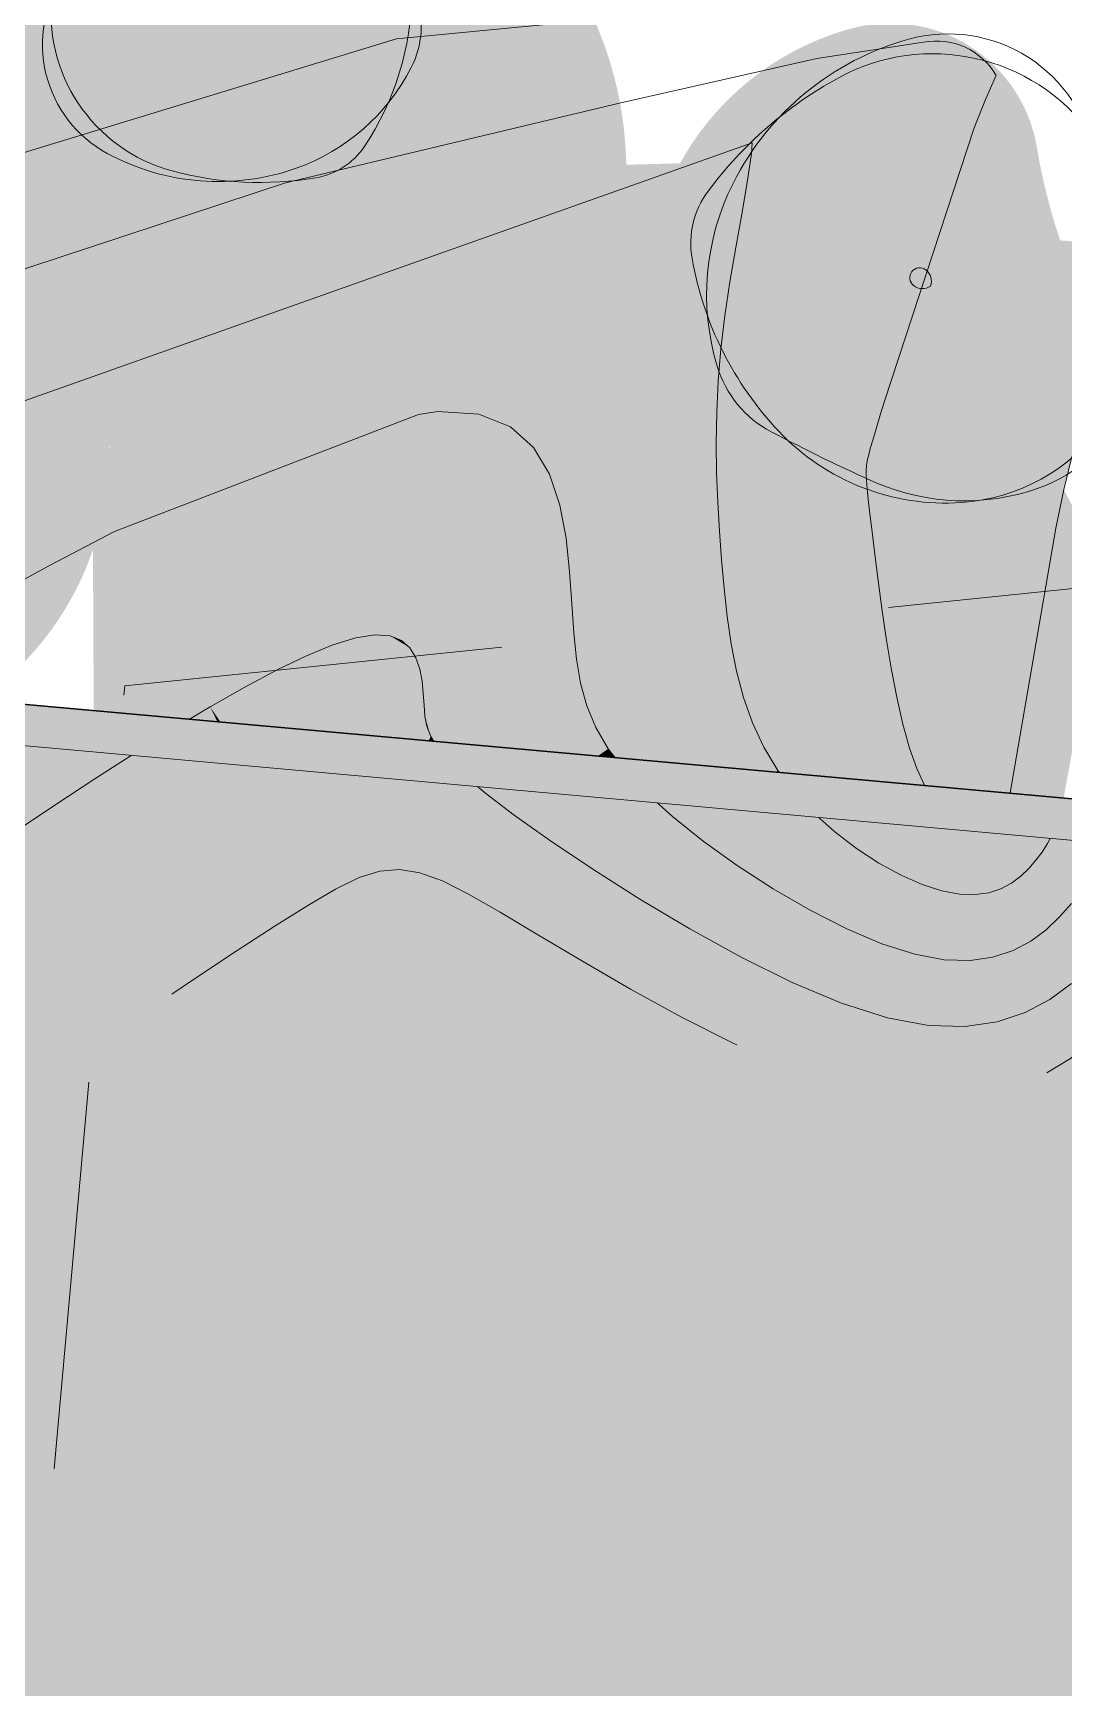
# Model space of a CAD drawing. Header units: centimetres. Extents: x -4381 to 5639, y -3920 to 4826.
# Drawn here: x 285.56 to 293.05, y 84.07 to 96.09 of the extents above; entities that cross this region are included whole.
import ezdxf
from ezdxf.xclip import XClip

# ---------------------------------------------------------------- set-up
doc = ezdxf.new("R2010")
doc.units = ezdxf.units.CM
doc.header["$MEASUREMENT"] = 0
doc.header["$XCLIPFRAME"] = 0
doc.set_wipeout_variables(frame=1)
doc.linetypes.add('Dashed', pattern=[0.564444, 0.282222, -0.282222])
doc.linetypes.add('Wipeout_Contour', pattern=[100, 0, -100])
for name, color, linetype, lineweight in [('0- COURBES DE NIVEAU_Pen_No__2', 8, 'Continuous', 5), ('0- SITE_Pen_No__101', 252, 'Continuous', 5), ('00-TREES_Pen_No__7', 7, 'Continuous', 5), ('Dalle Console ha', 84, 'Continuous', 30), ('Dalles_Pen_No__1', 7, 'Continuous', 5), ('Structural - Bearing_Pen_No__1', 7, 'Continuous', 5)]:
    doc.layers.add(name, color=color, linetype=linetype, lineweight=lineweight)
for name, color, linetype, lineweight, true_color in [('00-TREES_Pen_No__183', 7, 'Continuous', 5, 0xcaedab), ('00-TREES_Pen_No__185', 7, 'Continuous', 5, 0xbce39b), ('00-TREES_Pen_No__44', 7, 'Continuous', 5, 0x029e21), ('RECULS_Pen_No__58', 7, 'Continuous', 5, 0xdf0000)]:
    doc.layers.add(name, color=color, linetype=linetype, lineweight=lineweight, true_color=true_color)
for name, color, linetype in [('Dalles', 7, 'Continuous'), ('Drawing & Figure', 7, 'Continuous'), ('Structural - Bearing', 7, 'Continuous')]:
    doc.layers.add(name, color=color, linetype=linetype)

# ---------------------------------------------------------------- blocks, each defined once
blk = doc.blocks.new('Drawing_13_13', base_point=(-54.8524, -87.0921))
at = {"layer": '0- SITE_Pen_No__101', "linetype": 'Continuous', "lineweight": 0, "ltscale": 5, "true_color": 0x262626}
for points in [[(174.127, 73.3638), (174.0717, 73.3085), (174.8424, 73.3061), (175.8929, 74.2041), (175.7783, 74.2093), (174.5661, 73.7794), (174.5681, 73.344)], [(174.5078, 74.0325), (174.5661, 73.7794), (175.7783, 74.2093), (174.8505, 74.1848), (174.6421, 74.1668)], [(175.8929, 74.2041), (174.8424, 73.3061), (174.9922, 73.2961), (175.9047, 74.2031)], [(175.9047, 74.2031), (174.9922, 73.2961), (175.1063, 73.2503), (175.916, 74.2019)], [(175.916, 74.2019), (175.1063, 73.2503), (175.9035, 73.7778), (175.9699, 74.192)], [(175.9703, 74.1919), (175.9035, 73.7778), (175.9251, 73.9021)], [(175.9713, 74.1919), (175.9251, 73.9021), (175.9469, 74.0235)], [(175.9731, 74.1917), (175.9713, 74.1919), (175.9469, 74.0235), (175.9665, 74.1385)], [(175.9731, 74.1917), (175.9665, 74.1385), (175.9739, 74.1916)], [(176.0685, 74.1631), (175.9739, 74.1916), (175.9665, 74.1385)], [(174.6528, 74.1776), (174.6421, 74.1668), (174.8505, 74.1848)], [(175.9665, 74.1385), (175.9469, 74.0235), (176.208, 74.1204), (176.0685, 74.1631)], [(176.208, 74.1204), (175.9469, 74.0235), (176.4655, 73.3476), (176.6691, 73.9672)], [(175.9469, 74.0235), (175.9251, 73.9021), (176.4655, 73.3476)], [(176.4655, 73.3476), (177.2906, 73.5656), (177.0526, 73.9326), (176.6691, 73.9672)], [(175.9251, 73.9021), (175.9035, 73.7778), (176.4655, 73.3476)], [(177.1503, 73.9238), (177.0526, 73.9326), (177.2906, 73.5656), (177.3485, 73.6963)], [(175.1063, 73.2503), (175.8846, 73.6541), (175.9035, 73.7778)], [(175.9035, 73.7778), (175.8846, 73.6541), (176.4655, 73.3476)], [(175.8846, 73.6541), (175.1063, 73.2503), (175.8704, 73.5336)], [(175.8846, 73.6541), (175.8704, 73.5336), (176.4655, 73.3476)], [(175.1063, 73.2503), (175.1898, 73.1754), (175.8704, 73.5336)], [(175.8704, 73.5336), (175.1898, 73.1754), (175.8609, 73.4167)], [(175.8609, 73.4167), (176.4655, 73.3476), (175.8704, 73.5336)], [(177.2906, 73.5656), (176.4655, 73.3476), (177.2384, 73.4327)], [(175.8609, 73.4167), (175.1898, 73.1754), (175.8556, 73.303)], [(175.8609, 73.4167), (175.8556, 73.303), (176.434, 73.2437)], [(176.4655, 73.3476), (175.8609, 73.4167), (176.4504, 73.2981)], [(175.8609, 73.4167), (176.434, 73.2437), (176.4504, 73.2981)], [(177.2384, 73.4327), (176.4655, 73.3476), (177.1918, 73.2976)], [(176.4504, 73.2981), (177.1511, 73.1606), (176.4655, 73.3476)], [(177.1918, 73.2976), (176.4655, 73.3476), (177.1511, 73.1606)], [(173.5908, 72.9517), (173.6689, 72.8705), (174.7726, 73.2948), (174.0655, 73.3024), (174.0345, 73.2714), (173.7588, 73.2836), (173.591, 73.1157)], [(173.6689, 72.8705), (174.4616, 72.458), (174.7726, 73.2948)], [(174.0717, 73.3085), (174.0655, 73.3024), (174.7726, 73.2948), (174.8424, 73.3061)], [(174.4616, 72.458), (174.5448, 72.4839), (174.7726, 73.2948)], [(174.5448, 72.4839), (174.6142, 72.4953), (174.7726, 73.2948)], [(174.6142, 72.4953), (174.6691, 72.4916), (174.7726, 73.2948)], [(174.6691, 72.4916), (174.711, 72.4748), (174.7726, 73.2948)], [(174.711, 72.4748), (175.2859, 72.9661), (174.7726, 73.2948)], [(175.2859, 72.9661), (174.8424, 73.3061), (174.7726, 73.2948)], [(175.248, 73.0784), (174.9922, 73.2961), (174.8424, 73.3061)], [(174.8424, 73.3061), (175.2859, 72.9661), (175.248, 73.0784)], [(174.9922, 73.2961), (175.1898, 73.1754), (175.1063, 73.2503)], [(174.9922, 73.2961), (175.248, 73.0784), (175.1898, 73.1754)], [(175.1898, 73.1754), (175.248, 73.0784), (175.8556, 73.303)], [(175.248, 73.0784), (175.8539, 73.192), (175.8556, 73.303)], [(175.8539, 73.192), (176.4132, 73.1716), (175.8556, 73.303)], [(176.434, 73.2437), (175.8556, 73.303), (176.4219, 73.2023)], [(176.4219, 73.2023), (175.8556, 73.303), (176.4132, 73.1716)], [(176.434, 73.2437), (177.1163, 73.022), (176.4504, 73.2981)], [(177.1511, 73.1606), (176.4504, 73.2981), (177.1163, 73.022)], [(176.4219, 73.2023), (177.1163, 73.022), (176.434, 73.2437)], [(175.8539, 73.192), (175.248, 73.0784), (175.8553, 73.0834)], [(175.8553, 73.0834), (176.3993, 73.1074), (175.8539, 73.192)], [(176.4132, 73.1716), (175.8539, 73.192), (176.4074, 73.1491)], [(176.4074, 73.1491), (175.8539, 73.192), (176.4035, 73.1325)], [(176.4035, 73.1325), (175.8539, 73.192), (176.401, 73.1194)], [(176.401, 73.1194), (175.8539, 73.192), (176.3993, 73.1074)], [(176.3995, 73.0558), (177.1163, 73.022), (176.4132, 73.1716)], [(176.4074, 73.1491), (176.3995, 73.0558), (176.4132, 73.1716)], [(176.4132, 73.1716), (177.1163, 73.022), (176.4219, 73.2023)], [(176.3993, 73.1074), (175.8553, 73.0834), (176.3983, 73.0942)], [(176.3995, 73.0558), (176.4035, 73.1325), (176.3983, 73.0777)], [(176.401, 73.1194), (176.3983, 73.0777), (176.4035, 73.1325)], [(176.3983, 73.0942), (176.401, 73.1194), (176.3993, 73.1074)], [(176.3983, 73.0777), (176.401, 73.1194), (176.3983, 73.0942)], [(176.4035, 73.1325), (176.3995, 73.0558), (176.4074, 73.1491)], [(175.248, 73.0784), (175.2859, 72.9661), (175.8553, 73.0834)], [(175.8553, 73.0834), (175.2859, 72.9661), (175.8594, 72.9767)], [(176.3983, 73.0942), (175.8553, 73.0834), (176.3983, 73.0777)], [(175.8594, 72.9767), (176.3995, 73.0558), (175.8553, 73.0834)], [(176.3983, 73.0777), (175.8553, 73.0834), (176.3995, 73.0558)], [(176.3995, 73.0558), (175.8594, 72.9767), (176.402, 73.026)], [(177.1163, 73.022), (176.3995, 73.0558), (176.402, 73.026)], [(176.402, 73.026), (175.8594, 72.9767), (176.4061, 72.9864)], [(175.8655, 72.8714), (176.4061, 72.9864), (175.8594, 72.9767)], [(176.4061, 72.9864), (175.8655, 72.8714), (176.4119, 72.9346)], [(176.4061, 72.9864), (177.1163, 73.022), (176.402, 73.026)], [(177.1163, 73.022), (176.4061, 72.9864), (177.0875, 72.8821)], [(176.4119, 72.9346), (177.0875, 72.8821), (176.4061, 72.9864)], [(177.0875, 72.8821), (177.267, 72.734), (177.1163, 73.022)], [(173.6689, 72.8705), (173.5908, 72.9517), (173.5897, 72.8292)], [(175.2859, 72.9661), (174.711, 72.4748), (175.3086, 72.8456)], [(175.2859, 72.9661), (175.3086, 72.8456), (175.8594, 72.9767)], [(175.8594, 72.9767), (175.3086, 72.8456), (175.8655, 72.8714)], [(176.4119, 72.9346), (175.8655, 72.8714), (176.4196, 72.8685)], [(176.4196, 72.8685), (177.0875, 72.8821), (176.4119, 72.9346)], [(173.592, 72.5388), (173.8493, 72.1964), (173.8697, 72.1945), (173.6689, 72.8705), (173.5897, 72.8292)], [(174.0158, 72.2331), (173.6689, 72.8705), (173.8697, 72.1945), (173.941, 72.1881)], [(174.1418, 72.3051), (173.6689, 72.8705), (174.0158, 72.2331)], [(174.2589, 72.3674), (173.6689, 72.8705), (174.1418, 72.3051)], [(174.3659, 72.4187), (173.6689, 72.8705), (174.2589, 72.3674)], [(174.4616, 72.458), (173.6689, 72.8705), (174.3659, 72.4187)], [(175.3212, 72.7237), (175.8655, 72.8714), (175.3086, 72.8456)], [(175.8655, 72.8714), (175.3212, 72.7237), (175.8731, 72.7673)], [(175.8731, 72.7673), (176.4196, 72.8685), (175.8655, 72.8714)], [(176.4196, 72.8685), (175.8731, 72.7673), (176.4294, 72.787)], [(176.4294, 72.787), (177.0875, 72.8821), (176.4196, 72.8685)], [(176.4413, 72.6928), (177.0875, 72.8821), (176.4294, 72.787)], [(176.4553, 72.5899), (177.0875, 72.8821), (176.4413, 72.6928)], [(176.4714, 72.4822), (177.0875, 72.8821), (176.4553, 72.5899)], [(176.4895, 72.3737), (177.0875, 72.8821), (176.4714, 72.4822)], [(176.4895, 72.3737), (176.9149, 71.9198), (176.9215, 71.9192), (177.0875, 72.8821)], [(176.9215, 71.9192), (176.9228, 71.9191), (177.267, 72.734), (177.0875, 72.8821)], [(175.3086, 72.8456), (174.711, 72.4748), (175.3212, 72.7237)], [(175.8731, 72.7673), (175.3212, 72.7237), (175.8821, 72.664)], [(175.8821, 72.664), (176.4294, 72.787), (175.8731, 72.7673)], [(176.4294, 72.787), (175.8821, 72.664), (176.4413, 72.6928)], [(174.711, 72.4748), (174.7417, 72.4473), (175.3212, 72.7237)], [(175.3212, 72.7237), (174.7417, 72.4473), (175.3289, 72.6073)], [(175.3212, 72.7237), (175.3289, 72.6073), (175.8821, 72.664)], [(175.8934, 72.5619), (176.4413, 72.6928), (175.8821, 72.664)], [(176.4413, 72.6928), (175.8934, 72.5619), (176.4553, 72.5899)], [(176.9228, 71.9191), (176.9638, 71.9154), (177.1189, 71.9212), (177.267, 72.734)], [(175.3289, 72.6073), (175.8934, 72.5619), (175.8821, 72.664)], [(174.7417, 72.4473), (174.7631, 72.4117), (175.3289, 72.6073)], [(175.3289, 72.6073), (174.7631, 72.4117), (175.3363, 72.5017)], [(175.3363, 72.5017), (175.8934, 72.5619), (175.3289, 72.6073)], [(175.9081, 72.4615), (176.4553, 72.5899), (175.8934, 72.5619)], [(176.4553, 72.5899), (175.9081, 72.4615), (176.4714, 72.4822)], [(173.5923, 72.3976), (173.6758, 72.212), (173.8493, 72.1964), (173.592, 72.5388)], [(175.3363, 72.5017), (175.3463, 72.4063), (175.8934, 72.5619)], [(175.8934, 72.5619), (175.3463, 72.4063), (175.9081, 72.4615)], [(174.7959, 72.1997), (174.4616, 72.458), (174.3659, 72.4187)], [(174.7899, 72.2815), (174.5448, 72.4839), (174.4616, 72.458)], [(174.4616, 72.458), (174.7928, 72.2388), (174.7899, 72.2815)], [(174.4616, 72.458), (174.7959, 72.1997), (174.7928, 72.2388)], [(174.777, 72.3705), (174.6142, 72.4953), (174.5448, 72.4839)], [(174.5448, 72.4839), (174.7853, 72.3263), (174.777, 72.3705)], [(174.5448, 72.4839), (174.7899, 72.2815), (174.7853, 72.3263)], [(174.7631, 72.4117), (174.6691, 72.4916), (174.6142, 72.4953)], [(174.6142, 72.4953), (174.777, 72.3705), (174.7631, 72.4117)], [(174.6691, 72.4916), (174.7417, 72.4473), (174.711, 72.4748)], [(174.6691, 72.4916), (174.7631, 72.4117), (174.7417, 72.4473)], [(174.7631, 72.4117), (174.777, 72.3705), (175.3363, 72.5017)], [(175.3363, 72.5017), (174.777, 72.3705), (175.3463, 72.4063)], [(175.9081, 72.4615), (175.3463, 72.4063), (175.3614, 72.3187)], [(175.9081, 72.4615), (175.3614, 72.3187), (175.9276, 72.3632)], [(176.4714, 72.4822), (175.9081, 72.4615), (175.9276, 72.3632)], [(176.4714, 72.4822), (175.9276, 72.3632), (175.953, 72.2676)], [(176.4714, 72.4822), (175.953, 72.2676), (176.4895, 72.3737)], [(173.5933, 72.2195), (173.6758, 72.212), (173.5923, 72.3976)], [(174.8027, 72.1627), (174.3659, 72.4187), (174.2589, 72.3674)], [(174.3659, 72.4187), (174.8027, 72.1627), (174.7959, 72.1997)], [(174.777, 72.3705), (174.7853, 72.3263), (175.3463, 72.4063)], [(174.7853, 72.3263), (174.7899, 72.2815), (175.3463, 72.4063)], [(175.3463, 72.4063), (174.7899, 72.2815), (175.3614, 72.3187)], [(174.1418, 72.3051), (174.2274, 72.1623), (174.344, 72.1517), (174.2589, 72.3674)], [(174.2589, 72.3674), (174.344, 72.1517), (174.809, 72.1098), (174.8168, 72.1251)], [(174.2589, 72.3674), (174.8168, 72.1251), (174.8027, 72.1627)], [(175.3614, 72.3187), (175.3841, 72.2369), (175.9276, 72.3632)], [(175.3841, 72.2369), (175.4167, 72.1584), (175.9276, 72.3632)], [(175.9276, 72.3632), (175.4167, 72.1584), (175.4618, 72.081)], [(175.9276, 72.3632), (175.4618, 72.081), (175.953, 72.2676)], [(176.4895, 72.3737), (175.953, 72.2676), (175.9857, 72.1751)], [(176.4895, 72.3737), (175.9857, 72.1751), (176.5097, 72.2683)], [(176.9149, 71.9198), (176.4895, 72.3737), (176.5097, 72.2683), (176.9134, 71.9199)], [(174.0158, 72.2331), (174.0538, 72.1779), (174.2051, 72.1643), (174.1418, 72.3051)], [(174.2274, 72.1623), (174.1418, 72.3051), (174.2051, 72.1643)], [(174.7899, 72.2815), (174.7928, 72.2388), (175.3614, 72.3187)], [(174.7928, 72.2388), (174.851, 72.106), (174.9775, 72.0946), (175.3614, 72.3187)], [(174.9775, 72.0946), (175.0679, 72.0864), (175.3614, 72.3187)], [(175.0679, 72.0864), (175.1121, 72.0824), (175.3841, 72.2369), (175.3614, 72.3187)], [(175.4618, 72.081), (175.4865, 72.0487), (175.5826, 72.04), (175.953, 72.2676)], [(175.5826, 72.04), (175.6146, 72.0371), (175.9857, 72.1751), (175.953, 72.2676)], [(176.5097, 72.2683), (175.9857, 72.1751), (176.0268, 72.0863)], [(176.5097, 72.2683), (176.0268, 72.0863), (176.0775, 72.0016)], [(176.0775, 72.0016), (176.5318, 72.1699), (176.5097, 72.2683)], [(176.9134, 71.9199), (176.5097, 72.2683), (176.5318, 72.1699), (176.9109, 71.9202)], [(173.941, 72.1881), (174.0424, 72.1789), (174.0158, 72.2331)], [(174.0538, 72.1779), (174.0158, 72.2331), (174.0424, 72.1789)], [(174.851, 72.106), (174.7928, 72.2388), (174.8343, 72.1075)], [(174.7959, 72.1997), (174.8324, 72.1077), (174.8343, 72.1075), (174.7928, 72.2388)], [(175.1121, 72.0824), (175.1971, 72.0748), (175.3841, 72.2369)], [(175.1971, 72.0748), (175.2669, 72.0685), (175.4167, 72.1584), (175.3841, 72.2369)], [(174.8324, 72.1077), (174.7959, 72.1997), (174.8168, 72.1251), (174.8271, 72.1082)], [(174.8168, 72.1251), (174.7959, 72.1997), (174.8027, 72.1627)], [(175.2669, 72.0685), (175.328, 72.063), (175.4167, 72.1584)], [(175.4167, 72.1584), (175.328, 72.063), (175.424, 72.0543), (175.4618, 72.081)], [(175.9857, 72.1751), (175.6146, 72.0371), (175.7564, 72.0243)], [(175.7564, 72.0243), (175.8499, 72.0159), (175.9857, 72.1751)], [(175.8499, 72.0159), (175.9252, 72.0091), (176.0268, 72.0863), (175.9857, 72.1751)], [(176.0775, 72.0016), (176.0827, 71.9949), (176.2331, 71.9813), (176.5318, 72.1699)], [(176.5318, 72.1699), (176.2331, 71.9813), (176.2821, 71.9769), (176.556, 72.0825)], [(176.9109, 71.9202), (176.5318, 72.1699), (176.556, 72.0825), (176.9057, 71.9206)], [(174.8168, 72.1251), (174.809, 72.1098), (174.8109, 72.1096)], [(174.8168, 72.1251), (174.8109, 72.1096), (174.8271, 72.1082)], [(176.0268, 72.0863), (175.9252, 72.0091), (175.9741, 72.0047)], [(175.9741, 72.0047), (176.0715, 71.9959), (176.0775, 72.0016), (176.0268, 72.0863)], [(175.4618, 72.081), (175.424, 72.0543), (175.4438, 72.0525)], [(175.4618, 72.081), (175.4438, 72.0525), (175.4865, 72.0487)], [(176.2821, 71.9769), (176.3861, 71.9675), (176.556, 72.0825)], [(176.3861, 71.9675), (176.4691, 71.96), (176.5821, 72.009), (176.556, 72.0825)], [(176.9057, 71.9206), (176.556, 72.0825), (176.5821, 72.009), (176.8916, 71.9219)], [(176.0715, 71.9959), (176.0827, 71.9949), (176.0775, 72.0016)], [(176.4691, 71.96), (176.5135, 71.956), (176.5821, 72.009)], [(176.5821, 72.009), (176.5135, 71.956), (176.6071, 71.9476), (176.6097, 71.9489)], [(176.8916, 71.9219), (176.5821, 72.009), (176.6097, 71.9489), (176.6787, 71.9411)], [(176.6097, 71.9489), (176.6081, 71.9475), (176.6106, 71.9472)], [(176.6097, 71.9489), (176.6106, 71.9472), (176.6787, 71.9411)], [(176.9638, 71.9154), (177.1081, 71.9024), (177.1164, 71.9019), (177.1189, 71.9212)]]:
    blk.add_hatch(color=250, dxfattribs=at).paths.add_polyline_path(points)
at = {"layer": '00-TREES_Pen_No__183', "linetype": 'Continuous', "ltscale": 5}
blk.add_hatch(color=256, dxfattribs=at).paths.add_polyline_path([(169.6841, 72.2508, 0.127576), (171.2989, 72.1051, 0.168214), (173.1403, 72.2325, 0.262027), (173.6487, 73.1793, 0.279856), (175.1307, 73.2283, 0.401147), (175.1782, 75.0846, 0.158673), (176.6305, 76.6309), (170.018, 75.9523)])
at = {"layer": '00-TREES_Pen_No__185', "linetype": 'Continuous', "lineweight": 0, "ltscale": 5, "true_color": 0xcce9b3}
blk.add_hatch(color=254, dxfattribs=at).paths.add_polyline_path([(174.7468, 75.0016, 0.185878), (174.4079, 75.3499, 0.435859), (173.7726, 75.0883, -0.052301), (173.5891, 74.7476, 0.444186), (173.7461, 74.0994, 0.21255), (174.4324, 74.0455, 0.191615), (174.8502, 74.4113, 0.20069), (174.87, 74.6685, 0.017395)])
at = {"layer": '00-TREES_Pen_No__44', "linetype": 'Continuous', "lineweight": 0, "ltscale": 5, "true_color": 0xbfe6c6}
blk.add_hatch(color=254, dxfattribs=at).paths.add_polyline_path([(176.2269, 73.0849, 0.185878), (176.8097, 73.065, 0.435859), (177.1423, 73.8195, -0.052301), (177.018, 74.2668, 0.444186), (176.3435, 74.6975, 0.21255), (175.7046, 74.1738, 0.191615), (175.6469, 73.51, 0.20069), (175.8435, 73.271, 0.017395)])
at = {"layer": 'Dalles', "linetype": 'Continuous', "lineweight": 5, "ltscale": 5}
h = blk.add_hatch(color=8, dxfattribs=at)
h.paths.add_polyline_path([(172.7691, 72.2938), (171.9155, 62.8323), (177.6422, 62.3156), (177.8893, 65.0545), (177.9926, 66.1998), (179.7107, 66.0448), (179.6073, 64.8995), (186.4047, 64.2862), (187.0112, 71.0089)])
h.paths.add_polyline_path([(172.0783, 62.9682), (172.1996, 64.3127), (177.6276, 63.823), (177.5063, 62.4785)], flags=0)
h.paths.add_polyline_path([(175.2352, 67.0761), (175.3475, 68.3211), (177.0158, 68.1706), (176.9034, 66.9256)], flags=0)
h.paths.add_polyline_path([(183.4303, 64.7052), (183.6595, 67.2449), (186.4979, 66.9888), (186.2688, 64.4491)], flags=0)
at = {"layer": '0- COURBES DE NIVEAU_Pen_No__2', "linetype": 'Continuous', "ltscale": 5, "flags": 128}
for points in [[(176.4655, 73.3476), (176.4504, 73.2981), (176.434, 73.2437), (176.4219, 73.2023), (176.4132, 73.1716), (176.4074, 73.1491), (176.4035, 73.1325), (176.401, 73.1194), (176.3993, 73.1074), (176.3983, 73.0942), (176.3983, 73.0777), (176.3995, 73.0558), (176.402, 73.026), (176.4061, 72.9864), (176.4119, 72.9346), (176.4196, 72.8685), (176.4294, 72.787), (176.4413, 72.6928), (176.4553, 72.5899), (176.4714, 72.4822), (176.4895, 72.3737), (176.5097, 72.2683), (176.5318, 72.1699), (176.556, 72.0825), (176.5821, 72.009), (176.6097, 71.9489), (176.638, 71.901), (176.6666, 71.8638), (176.6949, 71.8359), (176.7223, 71.8161), (176.7482, 71.8028), (176.7721, 71.7948), (176.7934, 71.7909), (176.8123, 71.7903), (176.8289, 71.7927), (176.8435, 71.7975), (176.8563, 71.8043), (176.8675, 71.8126), (176.8773, 71.822), (176.8858, 71.8319), (176.8934, 71.842), (176.8999, 71.8522), (176.9056, 71.8626), (176.9104, 71.8733), (176.9143, 71.8843), (176.9174, 71.8956), (176.9197, 71.9073), (176.9206, 71.9138), (177.0875, 72.8821, -0.085708), (177.4807, 73.9495, -0.097804)], [(172.8933, 73.6773), (174.2897, 74.1365), (175.507, 74.4278), (176.2196, 74.5891), (176.6062, 74.648, -0.315695), (176.8707, 74.5274)], [(177.0539, 70.9032), (177.1402, 70.9554), (177.2374, 71.0324), (177.3241, 71.1174), (177.401, 71.2067), (177.4689, 71.2975), (177.5281, 71.3896), (177.579, 71.4834), (177.6219, 71.5794), (177.6572, 71.6781), (177.6852, 71.78), (177.7062, 71.8855), (177.7138, 71.9436), (177.687, 73.0834, -0.316173), (178.1783, 73.6542), (179.6641, 73.9244)]]:
    blk.add_lwpolyline(points, format="xyb", dxfattribs=at)
for points in [[(172.4126, 73.9633), (174.6923, 74.6595), (177.498, 74.9303)], [(176.8707, 74.5274), (176.8681, 74.522), (176.8314, 74.4394), (176.7905, 74.3367), (176.4655, 73.3476)], [(170.0073, 71.5389), (170.1115, 71.6053), (170.2565, 71.6969), (170.4055, 71.7898), (170.5567, 71.8827), (170.7084, 71.9739), (170.8589, 72.0619), (171.0072, 72.1459), (171.1557, 72.2273), (171.3076, 72.3084), (171.4661, 72.3912), (171.6343, 72.478), (171.8155, 72.5708), (172.0128, 72.6718), (172.2294, 72.7831), (172.467, 72.906), (172.7204, 73.0377), (172.9832, 73.1745), (173.2454, 73.3111), (175.9845, 74.2824)], [(175.9845, 74.2824), (175.9813, 74.2437), (175.9665, 74.1385), (175.9469, 74.0235), (175.9251, 73.9021), (175.9035, 73.7778), (175.8846, 73.6541), (175.8704, 73.5336), (175.8609, 73.4167), (175.8556, 73.303), (175.8539, 73.192), (175.8553, 73.0834), (175.8594, 72.9767), (175.8655, 72.8714), (175.8731, 72.7673), (175.8821, 72.664), (175.8934, 72.5619), (175.9081, 72.4615), (175.9276, 72.3632), (175.953, 72.2676), (175.9857, 72.1751), (176.0268, 72.0863), (176.0775, 72.0016), (176.1386, 71.9216), (176.2082, 71.8471), (176.284, 71.7789), (176.3636, 71.718), (176.4447, 71.6653), (176.5249, 71.6215), (176.6019, 71.5876), (176.6733, 71.5645), (176.7373, 71.5526), (176.7939, 71.5509), (176.8438, 71.558), (176.8877, 71.5724), (176.9261, 71.5929), (176.9596, 71.6178), (176.9889, 71.6458), (177.0146, 71.6756), (177.0372, 71.7058), (177.057, 71.7365), (177.074, 71.7678), (177.0883, 71.7998), (177.1, 71.8327), (177.1093, 71.8667), (177.1164, 71.9019)], [(173.2979, 71.7732), (173.4481, 71.8733), (173.5967, 71.9712), (173.742, 72.0649), (173.8821, 72.1527), (174.0158, 72.2331), (174.1418, 72.3051), (174.2589, 72.3674), (174.3659, 72.4187), (174.4616, 72.458), (174.5448, 72.4839), (174.6142, 72.4953), (174.6691, 72.4916), (174.711, 72.4748), (174.7417, 72.4473), (174.7631, 72.4117), (174.777, 72.3705), (174.7853, 72.3263), (174.7899, 72.2815), (174.7928, 72.2388), (174.7959, 72.1997), (174.8027, 72.1627), (174.8168, 72.1251), (174.8416, 72.0844), (174.8808, 72.0381), (174.938, 71.9836), (175.0167, 71.9184), (175.1205, 71.8399), (175.2514, 71.7469), (175.4052, 71.6434), (175.5758, 71.5348), (175.7574, 71.4266), (175.9441, 71.3239), (176.13, 71.2323), (176.3092, 71.1571), (176.4758, 71.1037), (176.625, 71.0759), (176.7572, 71.072), (176.8737, 71.0886), (176.976, 71.1223), (177.0656, 71.17), (177.1439, 71.2281)], [(173.6689, 72.8705), (174.7726, 73.2948), (174.8424, 73.3061), (174.9922, 73.2961), (175.1063, 73.2503), (175.1898, 73.1754), (175.248, 73.0784), (175.2859, 72.9661), (175.3086, 72.8456), (175.3212, 72.7237), (175.3289, 72.6073), (175.3363, 72.5017), (175.3463, 72.4063), (175.3614, 72.3187), (175.3841, 72.2369), (175.4167, 72.1584), (175.4618, 72.081), (175.5217, 72.0026), (175.599, 71.9207), (175.695, 71.8342), (175.8067, 71.7452), (175.9299, 71.6569), (176.0605, 71.5723), (176.1944, 71.4946), (176.3275, 71.4269), (176.4555, 71.3724), (176.5745, 71.3341), (176.6811, 71.3143), (176.7755, 71.3114), (176.8588, 71.3233), (176.9319, 71.3474), (176.9958, 71.3814), (177.0517, 71.423), (177.1006, 71.4697), (177.1434, 71.5193)], [(171.2298, 71.4286), (171.3608, 71.5126), (171.5114, 71.6088), (171.6479, 71.6956), (171.7672, 71.7707), (171.8669, 71.8325), (171.9491, 71.8824), (172.0167, 71.9226), (172.0725, 71.9552), (172.1197, 71.9823), (172.161, 72.006), (172.1995, 72.0285), (172.238, 72.0518), (172.2797, 72.078), (172.3285, 72.1091), (172.3883, 72.147), (172.4632, 72.1936), (172.5571, 72.2507), (172.674, 72.3203), (172.818, 72.4042), (172.9931, 72.5043), (173.2011, 72.6211), (173.4346, 72.7483), (173.6689, 72.8705)], [(173.8772, 71.1898), (173.9595, 71.245), (174.1106, 71.3454), (174.2489, 71.4356), (174.3701, 71.512), (174.4713, 71.5713), (174.5568, 71.6129), (174.6324, 71.6367), (174.7041, 71.6426), (174.7777, 71.6307), (174.8592, 71.6008), (174.9545, 71.553), (175.0695, 71.487), (175.2084, 71.404), (175.3677, 71.3088), (175.5425, 71.2074), (175.7276, 71.1056), (175.918, 71.0095), (175.9286, 71.0047)]]:
    blk.add_lwpolyline(points, dxfattribs=at)
at = {"layer": '00-TREES_Pen_No__7', "linetype": 'Continuous', "ltscale": 5}
for centre, radius, start, end in [((173.8565, 74.639), 0.4494, 145.7125, 241.51294), ((174.0322, 74.7544), 0.5944, 172.43558, 254.97963), ((173.7307, 74.8357), 1.0176, 326.10893, 359.54567), ((174.4487, 74.7081), 0.3342, 332.90049, 18.29222), ((176.6964, 74.1387), 0.5393, 9.54183, 105.34227), ((176.8224, 73.6794), 1.0155, 105.34227, 153.3408), ((174.0776, 74.8981), 0.7511, 289.51147, 332.90049), ((176.6401, 73.8927), 0.7133, 36.2649, 118.80895), ((177.0086, 73.2226), 1.478, 118.80895, 143.25881), ((174.3559, 74.4158), 0.2645, 279.42949, 326.10893), ((174.0457, 74.9878), 0.8463, 241.51294, 289.51147), ((174.1974, 75.3699), 1.2317, 254.97963, 279.42949), ((176.7202, 73.7307), 0.9013, 153.3408, 196.72982), ((176.0785, 73.9169), 0.3174, 143.25881, 189.93826), ((176.9688, 74.0729), 1.2212, 189.93826, 223.375), ((176.5928, 73.7921), 0.0362, 52.73484, 231.73813), ((176.6955, 73.6766), 0.7029, 273.962, 13.24991), ((176.5834, 73.7797), 0.0518, 339.78763, 52.73484), ((176.8356, 73.5581), 0.5628, 289.10722, 23.30878), ((176.6025, 73.8043), 0.0518, 231.73813, 304.72412), ((176.2411, 73.5867), 0.401, 196.72982, 242.12154), ((178.9186, 78.6481), 6.1269, 242.12154, 246.1077), ((176.6866, 73.8063), 0.8329, 223.375, 273.962), ((176.7543, 73.793), 0.8114, 246.98773, 289.10722)]:
    blk.add_arc(centre, radius, start, end, dxfattribs=at)
at = {"layer": 'Dalles_Pen_No__1', "linetype": 'Continuous', "ltscale": 5, "flags": 128}
blk.add_lwpolyline([(172.7691, 72.2938), (171.9155, 62.8323), (177.6422, 62.3156), (177.8893, 65.0545), (177.9926, 66.1998), (179.7107, 66.0448), (179.6073, 64.8995), (186.4047, 64.2862), (187.0112, 71.0089)], close=True, dxfattribs=at)
blk.add_lwpolyline([(172.7691, 72.2938), (171.9155, 62.8323), (177.6422, 62.3156), (177.8893, 65.0545), (177.9926, 66.1998), (179.7107, 66.0448), (179.6073, 64.8995), (186.4047, 64.2862), (187.0112, 71.0089)], close=True, dxfattribs=at)
blk.add_lwpolyline([(172.7691, 72.2938), (171.9155, 62.8323), (177.6422, 62.3156), (177.8893, 65.0545), (177.9926, 66.1998), (179.7107, 66.0448), (179.6073, 64.8995), (186.4047, 64.2862), (187.0112, 71.0089)], close=True, dxfattribs=at)
blk.add_lwpolyline([(172.7691, 72.2938), (171.9155, 62.8323), (177.6422, 62.3156), (177.8893, 65.0545), (177.9926, 66.1998), (179.7107, 66.0448), (179.6073, 64.8995), (186.4047, 64.2862), (187.0112, 71.0089)], close=True, dxfattribs=at)
at = {"color": 254, "linetype": 'Wipeout_Contour', "lineweight": 0, "ltscale": 774.501193}
blk.add_wipeout([(187.0112, 71.0089), (172.7691, 72.2938), (172.905, 72.131), (186.8484, 70.873)], dxfattribs=at).dxf.layer = 'Structural - Bearing'
at = {"layer": 'Structural - Bearing', "linetype": 'Continuous', "lineweight": 0, "ltscale": 5, "true_color": 0xffffff}
blk.add_hatch(color=7, dxfattribs=at).paths.add_polyline_path([(187.0112, 71.0089), (172.7691, 72.2938), (172.905, 72.131), (186.8484, 70.873)])
at = {"layer": 'RECULS_Pen_No__58', "linetype": 'Dashed', "ltscale": 5, "flags": 128}
blk.add_lwpolyline([(184.9647, 58.2808), (172.5413, 59.4016), (173.7057, 72.3097), (186.3147, 73.6038)], close=True, dxfattribs=at)
at = {"layer": 'Structural - Bearing_Pen_No__1', "linetype": 'Continuous', "ltscale": 5, "flags": 128}
for points in [[(187.0112, 71.0089), (172.7691, 72.2938)], [(172.905, 72.131), (178.3329, 71.6413)]]:
    blk.add_lwpolyline(points, dxfattribs=at)

msp = doc.modelspace()

# ---------------------------------------------------------------- block references
at = {"layer": 'Drawing & Figure', "color": 151, "linetype": 'Continuous', "lineweight": 5, "ltscale": 10, "true_color": 0x80c2ff}
ref = msp.add_blockref('Drawing_13_13', (-170.89003, -227.45567), dxfattribs=dict(at, xscale=2, yscale=2, zscale=2))
XClip(ref).set_block_clipping_path([(166.1260505706, 54.1059969298), (191.9907812231, 80.1417166121)])

# ---------------------------------------------------------------- next in the draw order: linework, layer by layer
at = {"layer": 'Dalle Console ha', "lineweight": 30}
msp.add_lwpolyline([(282.64564, 72.39303), (284.35285, 91.31618), (312.83716, 88.74638), (311.62414, 75.30098), (298.02936, 76.52748), (298.20906, 78.51939), (294.77302, 78.82938), (294.09912, 71.35972), (282.64564, 72.39303)], dxfattribs=at)

doc.saveas('drawing.dxf')
